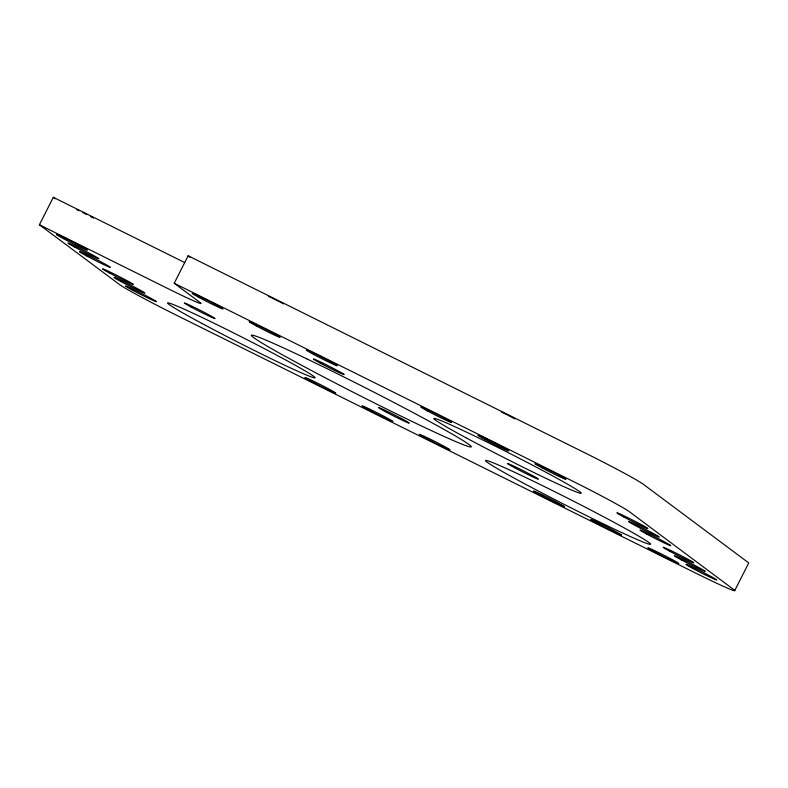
<?xml version="1.0" encoding="UTF-8"?>
<svg xmlns="http://www.w3.org/2000/svg" width="788" height="788" viewBox="0 0 788 788"><rect width="100%" height="100%" fill="white"/><g stroke="black" fill="none" stroke-linecap="round" stroke-linejoin="round"><path stroke-width="1.18" d="M734.672 590.685L748.6 563.233A54.52 2.088 26.9 0 0 747.743 562.179L643.244 484.226A54.52 2.088 26.9 0 0 585.967 453.386L188.135 255.795L174.207 283.247L572.039 480.847A54.52 2.088 26.9 0 1 629.317 511.688L733.805 589.641A54.52 2.088 26.9 0 1 695.735 573.122L176.788 315.377A54.53 2.098 26.9 0 1 119.51 284.537L39.4 224.767L53.328 197.315L182.658 261.547A45.133 1.734 26.9 0 0 184.717 262.562M39.4 224.767L168.731 289.009A45.133 1.734 26.9 0 0 200.251 302.681L174.207 283.247M188.135 255.795L190.066 257.233M53.328 197.315L55.288 198.773M76.771 209.667A17.257 0.66 26.9 0 1 79.066 210.76M82.868 212.622A17.257 0.66 26.9 0 1 86.877 214.641M90.817 216.68A17.257 0.66 26.9 0 1 93.575 218.128M268.481 296.396A17.257 0.66 26.9 0 1 270.648 297.411M271.821 297.972A17.257 0.66 26.9 0 1 275.623 299.844M276.608 300.336A17.257 0.66 26.9 0 1 278.627 301.351M279.632 301.853A17.257 0.66 26.9 0 1 283.572 303.892M501.355 411.966A17.257 0.66 26.9 0 1 507.255 414.902M508.26 415.404A17.257 0.66 26.9 0 1 514.948 418.901M306.709 358.806L305.626 358.284A123.253 4.728 26.9 0 0 305.163 367.178A123.253 4.728 26.9 0 0 471.224 446.894A123.253 4.728 26.9 0 0 311.684 361.19L306.709 358.806M385.381 411.661A17.257 0.66 26.9 0 0 409.267 423.186A17.257 0.66 26.9 0 0 387.066 411.238A17.257 0.66 26.9 0 0 385.381 411.661M191.169 307.084A17.257 0.66 26.9 0 0 215.055 318.608A17.257 0.66 26.9 0 0 192.853 306.66A17.257 0.66 26.9 0 0 191.169 307.084M320.283 363.101A17.257 0.66 26.9 0 0 344.159 374.615A17.257 0.66 26.9 0 0 321.957 362.667A17.257 0.66 26.9 0 0 320.283 363.101M427.687 411.041A17.257 0.66 26.9 0 0 451.563 422.555A17.257 0.66 26.9 0 0 429.361 410.607A17.257 0.66 26.9 0 0 427.687 411.041M109.483 273.003A17.257 0.66 26.9 0 0 133.369 284.517A17.257 0.66 26.9 0 0 111.167 272.569A17.257 0.66 26.9 0 0 109.483 273.003M63.454 238.656A17.257 0.66 26.9 0 0 87.33 250.18A17.257 0.66 26.9 0 0 65.128 238.222A17.257 0.66 26.9 0 0 63.454 238.656M623.879 517.007A17.257 0.66 26.9 0 0 647.766 528.531A17.257 0.66 26.9 0 0 625.564 516.573A17.257 0.66 26.9 0 0 623.879 517.007M74.958 247.245A17.257 0.66 26.9 0 0 98.845 258.76A17.257 0.66 26.9 0 0 76.643 246.811A17.257 0.66 26.9 0 0 74.958 247.245M86.463 255.824A17.257 0.66 26.9 0 0 110.35 267.349A17.257 0.66 26.9 0 0 88.148 255.391A17.257 0.66 26.9 0 0 86.463 255.824M120.997 281.582A17.257 0.66 26.9 0 0 144.874 293.106A17.257 0.66 26.9 0 0 122.682 281.149A17.257 0.66 26.9 0 0 120.997 281.582M132.502 290.171A17.257 0.66 26.9 0 0 156.388 301.696A17.257 0.66 26.9 0 0 134.187 289.738A17.257 0.66 26.9 0 0 132.502 290.171M654.838 551.994A17.257 0.66 26.9 0 0 678.724 563.519A17.257 0.66 26.9 0 0 656.522 551.561A17.257 0.66 26.9 0 0 654.838 551.994M597.678 523.606A17.257 0.66 26.9 0 0 621.565 535.131A17.257 0.66 26.9 0 0 599.363 523.173A17.257 0.66 26.9 0 0 597.678 523.606M540.529 495.219A17.257 0.66 26.9 0 0 564.415 506.743A17.257 0.66 26.9 0 0 542.213 494.785A17.257 0.66 26.9 0 0 540.529 495.219M635.394 525.596A17.257 0.66 26.9 0 0 659.27 537.111A17.257 0.66 26.9 0 0 637.068 525.163A17.257 0.66 26.9 0 0 635.394 525.596M646.899 534.175A17.257 0.66 26.9 0 0 670.775 545.7A17.257 0.66 26.9 0 0 648.573 533.742A17.257 0.66 26.9 0 0 646.899 534.175M669.918 551.344A17.257 0.66 26.9 0 0 693.795 562.868A17.257 0.66 26.9 0 0 671.593 550.92A17.257 0.66 26.9 0 0 669.918 551.344M681.423 559.933A17.257 0.66 26.9 0 0 705.309 571.458A17.257 0.66 26.9 0 0 683.107 559.5A17.257 0.66 26.9 0 0 681.423 559.933M692.928 568.522A17.257 0.66 26.9 0 0 716.814 580.037A17.257 0.66 26.9 0 0 694.612 568.089A17.257 0.66 26.9 0 0 692.928 568.522M313.368 354.265A17.257 0.66 26.9 0 0 337.254 365.78A17.257 0.66 26.9 0 0 315.052 353.832A17.257 0.66 26.9 0 0 313.368 354.265M256.208 325.868A17.257 0.66 26.9 0 0 280.095 337.392A17.257 0.66 26.9 0 0 257.893 325.434A17.257 0.66 26.9 0 0 256.208 325.868M199.059 297.48A17.257 0.66 26.9 0 0 222.945 309.004A17.257 0.66 26.9 0 0 200.743 297.056A17.257 0.66 26.9 0 0 199.059 297.48M541.996 467.816A17.257 0.66 26.9 0 0 565.882 479.331A17.257 0.66 26.9 0 0 543.681 467.382A17.257 0.66 26.9 0 0 541.996 467.816M484.837 439.418A17.257 0.66 26.9 0 0 508.713 450.943A17.257 0.66 26.9 0 0 486.511 438.985A17.257 0.66 26.9 0 0 484.837 439.418M426.219 438.443A17.257 0.66 26.9 0 0 450.096 449.968A17.257 0.66 26.9 0 0 427.894 438.01A17.257 0.66 26.9 0 0 426.219 438.443M369.05 410.055A17.257 0.66 26.9 0 0 392.936 421.57A17.257 0.66 26.9 0 0 370.734 409.622A17.257 0.66 26.9 0 0 369.05 410.055M311.9 381.668A17.257 0.66 26.9 0 0 335.786 393.192A17.257 0.66 26.9 0 0 313.585 381.234A17.257 0.66 26.9 0 0 311.9 381.668M514.495 467.678A17.257 0.66 26.9 0 0 538.371 479.193A17.257 0.66 26.9 0 0 516.179 467.245A17.257 0.66 26.9 0 0 514.495 467.678M522.434 482.591A92.442 3.546 26.9 0 0 650.386 544.331A92.442 3.546 26.9 0 0 531.486 480.296A92.442 3.546 26.9 0 0 522.434 482.591M465.797 437.655A82.651 3.172 26.9 0 0 581.012 493.347A82.651 3.172 26.9 0 0 475.725 436.542A82.651 3.172 26.9 0 0 465.797 437.655M202.023 323.484A82.651 3.172 26.9 0 0 315.003 377.826A82.651 3.172 26.9 0 0 206.968 319.829A82.651 3.172 26.9 0 0 202.023 323.484"/></g></svg>
